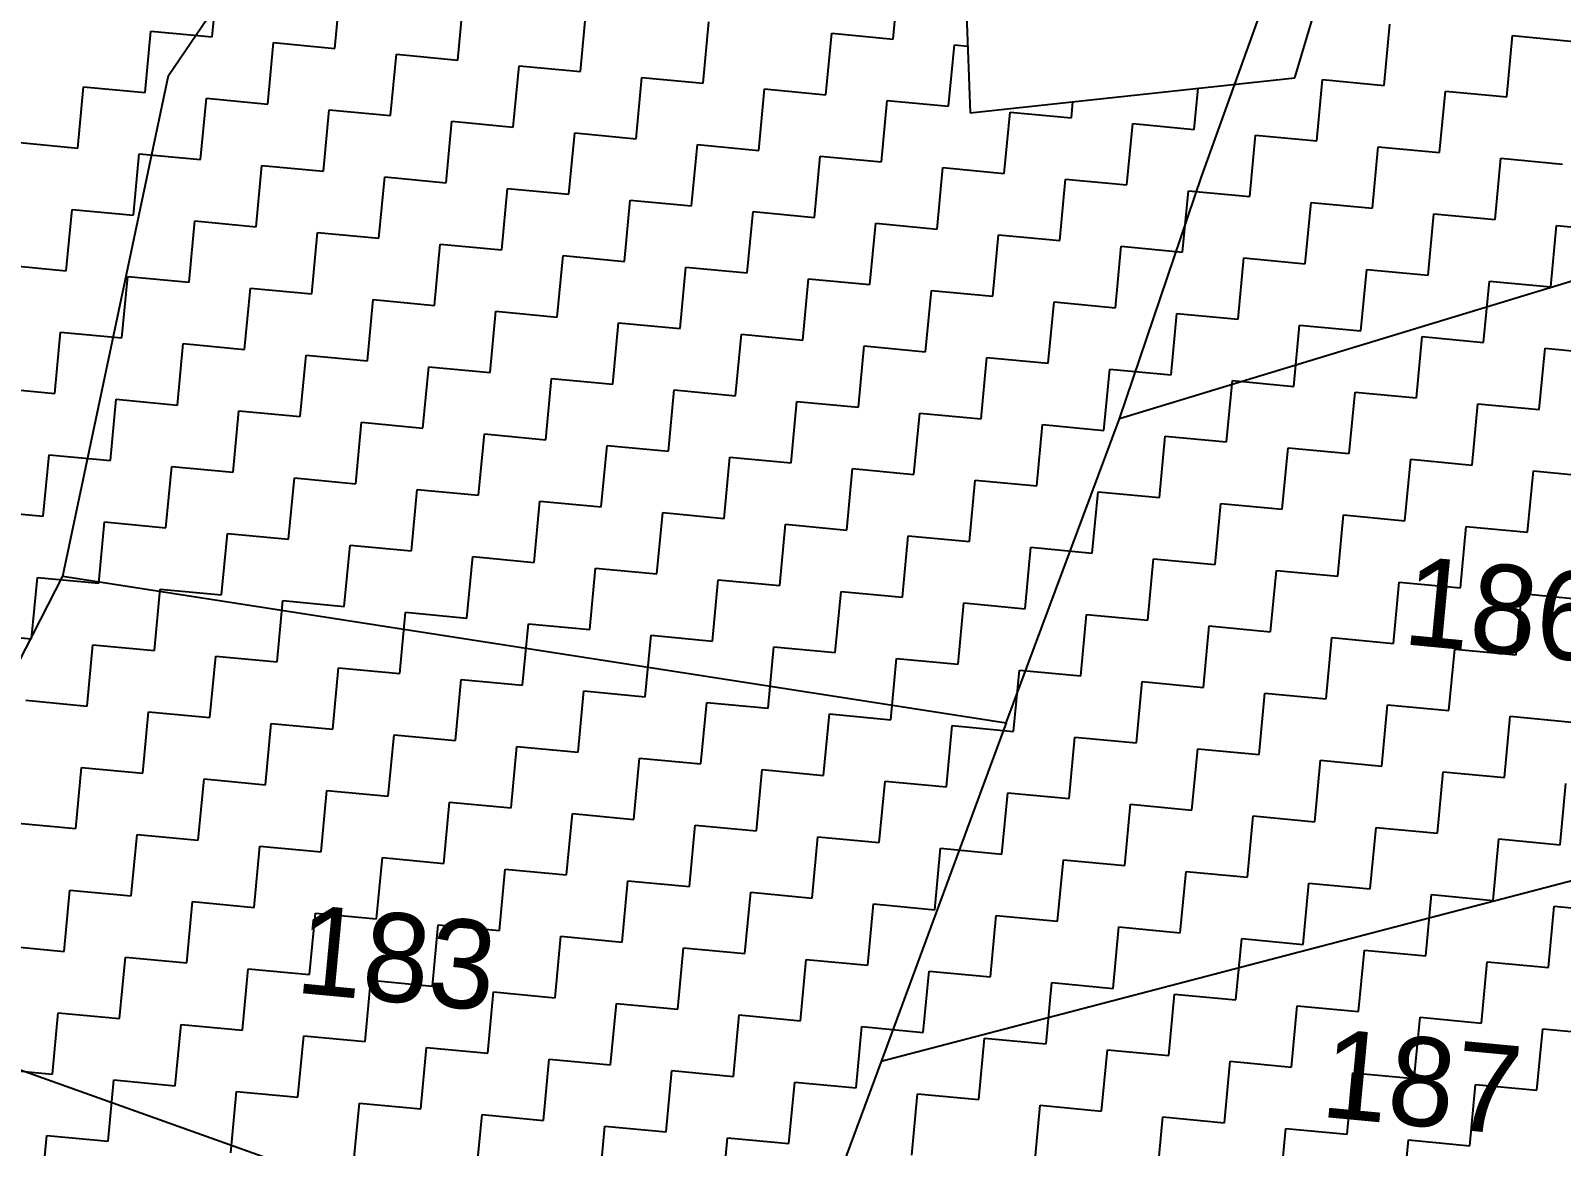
# Model space of a CAD drawing. Header units: metres. Extents: x 279090 to 282389, y 2073542 to 2078104.
# Drawn here: x 279720.6 to 279876.3, y 2076697.1 to 2076810.6 of the extents above; entities that cross this region are included whole.
import ezdxf
from ezdxf.enums import TextEntityAlignment as Align

# ---------------------------------------------------------------- set-up
doc = ezdxf.new("R2010")
doc.units = ezdxf.units.M
doc.header["$LTSCALE"] = 0.3
doc.header["$MEASUREMENT"] = 0
for name, color, linetype in [('POLY_HATCH', 12, 'Continuous'), ('POLY_PARCEL', 6, 'Continuous'), ('TEXT_PARCEL', 7, 'Continuous')]:
    doc.layers.add(name, color=color, linetype=linetype)
doc.styles.add('TEXT_MAP', font='', dxfattribs={"height": 1.8})
doc.styles.get('TEXT_MAP').set_extended_font_data('Kruti Dev 050')

msp = doc.modelspace()

# ---------------------------------------------------------------- linework, layer by layer
at = {"layer": 'POLY_HATCH', "linetype": 'Continuous'}
for p, q in [((279739.09, 2076809.94), (279739.68, 2076816.18)), ((279808.31, 2076809.71), (279808.9, 2076815.95)), ((279751.57, 2076808.76), (279752.16, 2076815)), ((279764.05, 2076807.58), (279764.64, 2076813.82)), ((279776.53, 2076806.41), (279777.11, 2076812.65)), ((279789, 2076805.23), (279789.59, 2076811.47)), ((279858.22, 2076805), (279858.81, 2076811.24)), ((279732.26, 2076804.29), (279732.85, 2076810.53)), ((279732.85, 2076810.53), (279739.09, 2076809.94)), ((279744.74, 2076803.11), (279745.33, 2076809.35)), ((279745.33, 2076809.35), (279751.57, 2076808.76)), ((279801.48, 2076804.06), (279802.07, 2076810.3)), ((279802.07, 2076810.3), (279808.31, 2076809.71)), ((279870.7, 2076803.83), (279871.29, 2076810.07)), ((279871.29, 2076810.07), (279877.53, 2076809.48)), ((279757.22, 2076801.93), (279757.81, 2076808.17)), ((279757.81, 2076808.17), (279764.05, 2076807.58)), ((279813.96, 2076802.88), (279814.55, 2076809.12)), ((279814.55, 2076809.12), (279815.88, 2076808.99)), ((279769.7, 2076800.76), (279770.29, 2076807)), ((279770.29, 2076807), (279776.53, 2076806.41)), ((279725.44, 2076798.63), (279726.02, 2076804.87)), ((279726.02, 2076804.87), (279732.26, 2076804.29)), ((279782.18, 2076799.58), (279782.77, 2076805.82)), ((279782.77, 2076805.82), (279789, 2076805.23)), ((279794.66, 2076798.4), (279795.24, 2076804.64)), ((279795.24, 2076804.64), (279801.48, 2076804.06)), ((279838.92, 2076800.53), (279839.31, 2076804.72)), ((279851.4, 2076799.35), (279851.98, 2076805.59)), ((279851.98, 2076805.59), (279858.22, 2076805)), ((279737.91, 2076797.46), (279738.5, 2076803.7)), ((279738.5, 2076803.7), (279744.74, 2076803.11)), ((279807.13, 2076797.23), (279807.72, 2076803.47)), ((279807.72, 2076803.47), (279813.96, 2076802.88)), ((279826.44, 2076801.7), (279826.59, 2076803.35)), ((279863.87, 2076798.17), (279864.46, 2076804.41)), ((279864.46, 2076804.41), (279870.7, 2076803.83)), ((279750.39, 2076796.28), (279750.98, 2076802.52)), ((279750.98, 2076802.52), (279757.22, 2076801.93)), ((279819.61, 2076796.05), (279820.2, 2076802.29)), ((279820.2, 2076802.29), (279826.44, 2076801.7)), ((279762.87, 2076795.11), (279763.46, 2076801.35)), ((279763.46, 2076801.35), (279769.7, 2076800.76)), ((279775.35, 2076793.93), (279775.94, 2076800.17)), ((279775.94, 2076800.17), (279782.18, 2076799.58)), ((279832.09, 2076794.88), (279832.68, 2076801.12)), ((279832.68, 2076801.12), (279838.92, 2076800.53)), ((279719.2, 2076799.22), (279725.44, 2076798.63)), ((279787.83, 2076792.75), (279788.42, 2076798.99)), ((279788.42, 2076798.99), (279794.66, 2076798.4)), ((279844.57, 2076793.7), (279845.16, 2076799.94)), ((279845.16, 2076799.94), (279851.4, 2076799.35)), ((279857.05, 2076792.52), (279857.64, 2076798.76)), ((279857.64, 2076798.76), (279863.87, 2076798.17)), ((279731.09, 2076791.81), (279731.68, 2076798.05)), ((279731.68, 2076798.05), (279737.91, 2076797.46)), ((279743.57, 2076790.63), (279744.15, 2076796.87)), ((279744.15, 2076796.87), (279750.39, 2076796.28)), ((279800.31, 2076791.58), (279800.89, 2076797.82)), ((279800.89, 2076797.82), (279807.13, 2076797.23)), ((279869.53, 2076791.35), (279870.11, 2076797.59)), ((279870.11, 2076797.59), (279876.35, 2076797)), ((279756.04, 2076789.46), (279756.63, 2076795.69)), ((279756.63, 2076795.69), (279762.87, 2076795.11)), ((279812.78, 2076790.4), (279813.37, 2076796.64)), ((279813.37, 2076796.64), (279819.61, 2076796.05)), ((279825.26, 2076789.23), (279825.85, 2076795.46)), ((279825.85, 2076795.46), (279832.09, 2076794.88)), ((279768.52, 2076788.28), (279769.11, 2076794.52)), ((279769.11, 2076794.52), (279775.35, 2076793.93)), ((279837.74, 2076788.05), (279838.33, 2076794.29)), ((279838.33, 2076794.29), (279844.57, 2076793.7)), ((279724.26, 2076786.16), (279724.85, 2076792.4)), ((279724.85, 2076792.4), (279731.09, 2076791.81)), ((279781, 2076787.1), (279781.59, 2076793.34)), ((279781.59, 2076793.34), (279787.83, 2076792.75)), ((279850.22, 2076786.87), (279850.81, 2076793.11)), ((279850.81, 2076793.11), (279857.05, 2076792.52)), ((279736.74, 2076784.98), (279737.33, 2076791.22)), ((279737.33, 2076791.22), (279743.57, 2076790.63)), ((279793.48, 2076785.93), (279794.07, 2076792.17)), ((279794.07, 2076792.17), (279800.31, 2076791.58)), ((279805.96, 2076784.75), (279806.55, 2076790.99)), ((279806.55, 2076790.99), (279812.78, 2076790.4)), ((279862.7, 2076785.7), (279863.29, 2076791.94)), ((279863.29, 2076791.94), (279869.53, 2076791.35)), ((279875.18, 2076784.52), (279875.76, 2076790.76)), ((279875.76, 2076790.76), (279882, 2076790.17)), ((279749.22, 2076783.8), (279749.8, 2076790.04)), ((279749.8, 2076790.04), (279756.04, 2076789.46)), ((279818.44, 2076783.57), (279819.02, 2076789.81)), ((279819.02, 2076789.81), (279825.26, 2076789.23)), ((279761.7, 2076782.63), (279762.28, 2076788.87)), ((279762.28, 2076788.87), (279768.52, 2076788.28)), ((279774.17, 2076781.45), (279774.76, 2076787.69)), ((279774.76, 2076787.69), (279781, 2076787.1)), ((279830.91, 2076782.4), (279831.5, 2076788.64)), ((279831.5, 2076788.64), (279837.74, 2076788.05)), ((279718.02, 2076786.74), (279724.26, 2076786.16)), ((279786.65, 2076780.28), (279787.24, 2076786.51)), ((279787.24, 2076786.51), (279793.48, 2076785.93)), ((279843.39, 2076781.22), (279843.98, 2076787.46)), ((279843.98, 2076787.46), (279850.22, 2076786.87)), ((279855.87, 2076780.05), (279856.46, 2076786.28)), ((279856.46, 2076786.28), (279862.7, 2076785.7)), ((279729.91, 2076779.33), (279730.5, 2076785.57)), ((279730.5, 2076785.57), (279736.74, 2076784.98)), ((279742.39, 2076778.15), (279742.98, 2076784.39)), ((279742.98, 2076784.39), (279749.22, 2076783.8)), ((279799.13, 2076779.1), (279799.72, 2076785.34)), ((279799.72, 2076785.34), (279805.96, 2076784.75)), ((279868.35, 2076778.87), (279868.94, 2076785.11)), ((279868.94, 2076785.11), (279875.18, 2076784.52)), ((279754.87, 2076776.98), (279755.46, 2076783.22)), ((279755.46, 2076783.22), (279761.7, 2076782.63)), ((279811.61, 2076777.92), (279812.2, 2076784.16)), ((279812.2, 2076784.16), (279818.44, 2076783.57)), ((279824.09, 2076776.75), (279824.68, 2076782.99)), ((279824.68, 2076782.99), (279830.91, 2076782.4)), ((279767.35, 2076775.8), (279767.93, 2076782.04)), ((279767.93, 2076782.04), (279774.17, 2076781.45)), ((279836.57, 2076775.57), (279837.15, 2076781.81)), ((279837.15, 2076781.81), (279843.39, 2076781.22)), ((279723.08, 2076773.68), (279723.67, 2076779.92)), ((279723.67, 2076779.92), (279729.91, 2076779.33)), ((279779.82, 2076774.62), (279780.41, 2076780.86)), ((279780.41, 2076780.86), (279786.65, 2076780.28)), ((279849.04, 2076774.39), (279849.63, 2076780.63)), ((279849.63, 2076780.63), (279855.87, 2076780.05)), ((279735.56, 2076772.5), (279736.15, 2076778.74)), ((279736.15, 2076778.74), (279742.39, 2076778.15)), ((279792.3, 2076773.45), (279792.89, 2076779.69)), ((279792.89, 2076779.69), (279799.13, 2076779.1)), ((279804.78, 2076772.27), (279805.37, 2076778.51)), ((279805.37, 2076778.51), (279811.61, 2076777.92)), ((279861.52, 2076773.22), (279862.11, 2076779.46)), ((279862.11, 2076779.46), (279868.35, 2076778.87)), ((279874, 2076772.04), (279874.59, 2076778.28)), ((279874.59, 2076778.28), (279880.83, 2076777.69)), ((279748.04, 2076771.33), (279748.63, 2076777.56)), ((279748.63, 2076777.56), (279754.87, 2076776.98)), ((279817.26, 2076771.1), (279817.85, 2076777.33)), ((279817.85, 2076777.33), (279824.09, 2076776.75)), ((279760.52, 2076770.15), (279761.11, 2076776.39)), ((279761.11, 2076776.39), (279767.35, 2076775.8)), ((279773, 2076768.97), (279773.59, 2076775.21)), ((279773.59, 2076775.21), (279779.82, 2076774.62)), ((279829.74, 2076769.92), (279830.33, 2076776.16)), ((279830.33, 2076776.16), (279836.57, 2076775.57)), ((279716.84, 2076774.27), (279723.08, 2076773.68)), ((279785.48, 2076767.8), (279786.06, 2076774.04)), ((279786.06, 2076774.04), (279792.3, 2076773.45)), ((279842.22, 2076768.74), (279842.8, 2076774.98)), ((279842.8, 2076774.98), (279849.04, 2076774.39)), ((279854.69, 2076767.57), (279855.28, 2076773.81)), ((279855.28, 2076773.81), (279861.52, 2076773.22)), ((279728.74, 2076766.85), (279729.32, 2076773.09)), ((279729.32, 2076773.09), (279735.56, 2076772.5)), ((279797.95, 2076766.62), (279798.54, 2076772.86)), ((279798.54, 2076772.86), (279804.78, 2076772.27)), ((279867.17, 2076766.39), (279867.76, 2076772.63)), ((279867.76, 2076772.63), (279874, 2076772.04)), ((279741.21, 2076765.67), (279741.8, 2076771.91)), ((279741.8, 2076771.91), (279748.04, 2076771.33)), ((279753.69, 2076764.5), (279754.28, 2076770.74)), ((279754.28, 2076770.74), (279760.52, 2076770.15)), ((279810.43, 2076765.44), (279811.02, 2076771.68)), ((279811.02, 2076771.68), (279817.26, 2076771.1)), ((279822.91, 2076764.27), (279823.5, 2076770.51)), ((279823.5, 2076770.51), (279829.74, 2076769.92)), ((279766.17, 2076763.32), (279766.76, 2076769.56)), ((279766.76, 2076769.56), (279773, 2076768.97)), ((279835.39, 2076763.09), (279835.98, 2076769.33)), ((279835.98, 2076769.33), (279842.22, 2076768.74)), ((279721.91, 2076761.2), (279722.5, 2076767.44)), ((279722.5, 2076767.44), (279728.74, 2076766.85)), ((279778.65, 2076762.15), (279779.24, 2076768.39)), ((279779.24, 2076768.39), (279785.48, 2076767.8)), ((279847.87, 2076761.92), (279848.46, 2076768.16)), ((279848.46, 2076768.16), (279854.69, 2076767.57)), ((279734.39, 2076760.02), (279734.97, 2076766.26)), ((279734.97, 2076766.26), (279741.21, 2076765.67)), ((279791.13, 2076760.97), (279791.71, 2076767.21)), ((279791.71, 2076767.21), (279797.95, 2076766.62)), ((279803.61, 2076759.79), (279804.19, 2076766.03)), ((279804.19, 2076766.03), (279810.43, 2076765.44)), ((279860.35, 2076760.74), (279860.93, 2076766.98)), ((279860.93, 2076766.98), (279867.17, 2076766.39)), ((279872.82, 2076759.56), (279873.41, 2076765.8)), ((279873.41, 2076765.8), (279879.65, 2076765.21)), ((279746.86, 2076758.85), (279747.45, 2076765.09)), ((279747.45, 2076765.09), (279753.69, 2076764.5)), ((279816.08, 2076758.62), (279816.67, 2076764.86)), ((279816.67, 2076764.86), (279822.91, 2076764.27)), ((279759.34, 2076757.67), (279759.93, 2076763.91)), ((279759.93, 2076763.91), (279766.17, 2076763.32)), ((279771.82, 2076756.49), (279772.41, 2076762.73)), ((279772.41, 2076762.73), (279778.65, 2076762.15)), ((279828.56, 2076757.44), (279829.15, 2076763.68)), ((279829.15, 2076763.68), (279835.39, 2076763.09)), ((279715.67, 2076761.79), (279721.91, 2076761.2)), ((279784.3, 2076755.32), (279784.89, 2076761.56)), ((279784.89, 2076761.56), (279791.13, 2076760.97)), ((279841.04, 2076756.27), (279841.63, 2076762.5)), ((279841.63, 2076762.5), (279847.87, 2076761.92)), ((279853.52, 2076755.09), (279854.11, 2076761.33)), ((279854.11, 2076761.33), (279860.35, 2076760.74)), ((279727.56, 2076754.37), (279728.15, 2076760.61)), ((279728.15, 2076760.61), (279734.39, 2076760.02)), ((279796.78, 2076754.14), (279797.37, 2076760.38)), ((279797.37, 2076760.38), (279803.61, 2076759.79)), ((279866, 2076753.91), (279866.58, 2076760.15)), ((279866.58, 2076760.15), (279872.82, 2076759.56)), ((279740.04, 2076753.2), (279740.63, 2076759.44)), ((279740.63, 2076759.44), (279746.86, 2076758.85)), ((279752.52, 2076752.02), (279753.1, 2076758.26)), ((279753.1, 2076758.26), (279759.34, 2076757.67)), ((279809.26, 2076752.97), (279809.84, 2076759.21)), ((279809.84, 2076759.21), (279816.08, 2076758.62)), ((279821.73, 2076751.79), (279822.32, 2076758.03)), ((279822.32, 2076758.03), (279828.56, 2076757.44)), ((279764.99, 2076750.84), (279765.58, 2076757.08)), ((279765.58, 2076757.08), (279771.82, 2076756.49)), ((279834.21, 2076750.61), (279834.8, 2076756.85)), ((279834.8, 2076756.85), (279841.04, 2076756.27)), ((279720.73, 2076748.72), (279721.32, 2076754.96)), ((279721.32, 2076754.96), (279727.56, 2076754.37)), ((279777.47, 2076749.67), (279778.06, 2076755.91)), ((279778.06, 2076755.91), (279784.3, 2076755.32)), ((279846.69, 2076749.44), (279847.28, 2076755.68)), ((279847.28, 2076755.68), (279853.52, 2076755.09)), ((279733.21, 2076747.55), (279733.8, 2076753.78)), ((279733.8, 2076753.78), (279740.04, 2076753.2)), ((279789.95, 2076748.49), (279790.54, 2076754.73)), ((279790.54, 2076754.73), (279796.78, 2076754.14)), ((279802.43, 2076747.32), (279803.02, 2076753.55)), ((279803.02, 2076753.55), (279809.26, 2076752.97)), ((279859.17, 2076748.26), (279859.76, 2076754.5)), ((279859.76, 2076754.5), (279866, 2076753.91)), ((279871.65, 2076747.09), (279872.24, 2076753.32)), ((279872.24, 2076753.32), (279878.48, 2076752.74)), ((279745.69, 2076746.37), (279746.28, 2076752.61)), ((279746.28, 2076752.61), (279752.52, 2076752.02)), ((279814.91, 2076746.14), (279815.5, 2076752.38)), ((279815.5, 2076752.38), (279821.73, 2076751.79)), ((279758.17, 2076745.19), (279758.75, 2076751.43)), ((279758.75, 2076751.43), (279764.99, 2076750.84)), ((279770.64, 2076744.02), (279771.23, 2076750.26)), ((279771.23, 2076750.26), (279777.47, 2076749.67)), ((279827.39, 2076744.96), (279827.97, 2076751.2)), ((279827.97, 2076751.2), (279834.21, 2076750.61)), ((279714.49, 2076749.31), (279720.73, 2076748.72)), ((279783.12, 2076742.84), (279783.71, 2076749.08)), ((279783.71, 2076749.08), (279789.95, 2076748.49)), ((279839.86, 2076743.79), (279840.45, 2076750.03)), ((279840.45, 2076750.03), (279846.69, 2076749.44)), ((279852.34, 2076742.61), (279852.93, 2076748.85)), ((279852.93, 2076748.85), (279859.17, 2076748.26)), ((279726.38, 2076741.89), (279726.97, 2076748.13)), ((279726.97, 2076748.13), (279733.21, 2076747.55)), ((279795.6, 2076741.66), (279796.19, 2076747.9)), ((279796.19, 2076747.9), (279802.43, 2076747.32)), ((279864.82, 2076741.43), (279865.41, 2076747.67)), ((279865.41, 2076747.67), (279871.65, 2076747.09)), ((279738.86, 2076740.72), (279739.45, 2076746.96)), ((279739.45, 2076746.96), (279745.69, 2076746.37)), ((279751.34, 2076739.54), (279751.93, 2076745.78)), ((279751.93, 2076745.78), (279758.17, 2076745.19)), ((279808.08, 2076740.49), (279808.67, 2076746.73)), ((279808.67, 2076746.73), (279814.91, 2076746.14)), ((279820.56, 2076739.31), (279821.15, 2076745.55)), ((279821.15, 2076745.55), (279827.39, 2076744.96)), ((279763.82, 2076738.37), (279764.41, 2076744.6)), ((279764.41, 2076744.6), (279770.64, 2076744.02)), ((279833.04, 2076738.14), (279833.62, 2076744.37)), ((279833.62, 2076744.37), (279839.86, 2076743.79)), ((279720.14, 2076742.48), (279726.38, 2076741.89)), ((279776.3, 2076737.19), (279776.88, 2076743.43)), ((279776.88, 2076743.43), (279783.12, 2076742.84)), ((279845.52, 2076736.96), (279846.1, 2076743.2)), ((279846.1, 2076743.2), (279852.34, 2076742.61)), ((279732.03, 2076735.07), (279732.62, 2076741.31)), ((279732.62, 2076741.31), (279738.86, 2076740.72)), ((279788.77, 2076736.01), (279789.36, 2076742.25)), ((279789.36, 2076742.25), (279795.6, 2076741.66)), ((279801.25, 2076734.84), (279801.84, 2076741.08)), ((279801.84, 2076741.08), (279808.08, 2076740.49)), ((279857.99, 2076735.78), (279858.58, 2076742.02)), ((279858.58, 2076742.02), (279864.82, 2076741.43)), ((279870.47, 2076734.61), (279871.06, 2076740.85)), ((279871.06, 2076740.85), (279877.3, 2076740.26)), ((279744.51, 2076733.89), (279745.1, 2076740.13)), ((279745.1, 2076740.13), (279751.34, 2076739.54)), ((279813.73, 2076733.66), (279814.32, 2076739.9)), ((279814.32, 2076739.9), (279820.56, 2076739.31)), ((279756.99, 2076732.71), (279757.58, 2076738.95)), ((279757.58, 2076738.95), (279763.82, 2076738.37)), ((279769.47, 2076731.54), (279770.06, 2076737.78)), ((279770.06, 2076737.78), (279776.3, 2076737.19)), ((279826.21, 2076732.48), (279826.8, 2076738.72)), ((279826.8, 2076738.72), (279833.04, 2076738.14)), ((279781.95, 2076730.36), (279782.54, 2076736.6)), ((279782.54, 2076736.6), (279788.77, 2076736.01)), ((279838.69, 2076731.31), (279839.28, 2076737.55)), ((279839.28, 2076737.55), (279845.52, 2076736.96)), ((279851.17, 2076730.13), (279851.75, 2076736.37)), ((279851.75, 2076736.37), (279857.99, 2076735.78)), ((279725.21, 2076729.42), (279725.79, 2076735.65)), ((279725.79, 2076735.65), (279732.03, 2076735.07)), ((279794.43, 2076729.19), (279795.01, 2076735.43)), ((279795.01, 2076735.43), (279801.25, 2076734.84)), ((279863.64, 2076728.96), (279864.23, 2076735.2)), ((279864.23, 2076735.2), (279870.47, 2076734.61)), ((279737.68, 2076728.24), (279738.27, 2076734.48)), ((279738.27, 2076734.48), (279744.51, 2076733.89)), ((279750.16, 2076727.06), (279750.75, 2076733.3)), ((279750.75, 2076733.3), (279756.99, 2076732.71)), ((279806.9, 2076728.01), (279807.49, 2076734.25)), ((279807.49, 2076734.25), (279813.73, 2076733.66)), ((279819.38, 2076726.83), (279819.97, 2076733.07)), ((279819.97, 2076733.07), (279826.21, 2076732.48)), ((279876.12, 2076727.78), (279876.71, 2076734.02)), ((279762.64, 2076725.89), (279763.23, 2076732.13)), ((279763.23, 2076732.13), (279769.47, 2076731.54)), ((279831.86, 2076725.66), (279832.45, 2076731.9)), ((279832.45, 2076731.9), (279838.69, 2076731.31)), ((279718.97, 2076730), (279725.21, 2076729.42)), ((279775.12, 2076724.71), (279775.71, 2076730.95)), ((279775.71, 2076730.95), (279781.95, 2076730.36)), ((279844.34, 2076724.48), (279844.93, 2076730.72)), ((279844.93, 2076730.72), (279851.17, 2076730.13)), ((279730.86, 2076722.59), (279731.45, 2076728.83)), ((279731.45, 2076728.83), (279737.68, 2076728.24)), ((279787.6, 2076723.53), (279788.19, 2076729.77)), ((279788.19, 2076729.77), (279794.43, 2076729.19)), ((279800.08, 2076722.36), (279800.66, 2076728.6)), ((279800.66, 2076728.6), (279806.9, 2076728.01)), ((279856.82, 2076723.3), (279857.41, 2076729.54)), ((279857.41, 2076729.54), (279863.64, 2076728.96)), ((279869.3, 2076722.13), (279869.88, 2076728.37)), ((279869.88, 2076728.37), (279876.12, 2076727.78)), ((279743.34, 2076721.41), (279743.92, 2076727.65)), ((279743.92, 2076727.65), (279750.16, 2076727.06)), ((279812.55, 2076721.18), (279813.14, 2076727.42)), ((279813.14, 2076727.42), (279819.38, 2076726.83)), ((279755.81, 2076720.24), (279756.4, 2076726.48)), ((279756.4, 2076726.48), (279762.64, 2076725.89)), ((279768.29, 2076719.06), (279768.88, 2076725.3)), ((279768.88, 2076725.3), (279775.12, 2076724.71)), ((279825.03, 2076720.01), (279825.62, 2076726.25)), ((279825.62, 2076726.25), (279831.86, 2076725.66)), ((279780.77, 2076717.88), (279781.36, 2076724.12)), ((279781.36, 2076724.12), (279787.6, 2076723.53)), ((279837.51, 2076718.83), (279838.1, 2076725.07)), ((279838.1, 2076725.07), (279844.34, 2076724.48)), ((279849.99, 2076717.65), (279850.58, 2076723.89)), ((279850.58, 2076723.89), (279856.82, 2076723.3)), ((279724.03, 2076716.94), (279724.62, 2076723.18)), ((279724.62, 2076723.18), (279730.86, 2076722.59)), ((279793.25, 2076716.71), (279793.84, 2076722.95)), ((279793.84, 2076722.95), (279800.08, 2076722.36)), ((279862.47, 2076716.48), (279863.06, 2076722.72)), ((279863.06, 2076722.72), (279869.3, 2076722.13)), ((279736.51, 2076715.76), (279737.1, 2076722)), ((279737.1, 2076722), (279743.34, 2076721.41)), ((279748.99, 2076714.59), (279749.58, 2076720.82)), ((279749.58, 2076720.82), (279755.81, 2076720.24)), ((279805.73, 2076715.53), (279806.32, 2076721.77)), ((279806.32, 2076721.77), (279812.55, 2076721.18)), ((279818.21, 2076714.36), (279818.79, 2076720.59)), ((279818.79, 2076720.59), (279825.03, 2076720.01)), ((279874.95, 2076715.3), (279875.53, 2076721.54)), ((279875.53, 2076721.54), (279881.77, 2076720.95)), ((279761.47, 2076713.41), (279762.05, 2076719.65)), ((279762.05, 2076719.65), (279768.29, 2076719.06)), ((279830.68, 2076713.18), (279831.27, 2076719.42)), ((279831.27, 2076719.42), (279837.51, 2076718.83)), ((279717.79, 2076717.53), (279724.03, 2076716.94)), ((279773.94, 2076712.23), (279774.53, 2076718.47)), ((279774.53, 2076718.47), (279780.77, 2076717.88)), ((279843.16, 2076712), (279843.75, 2076718.24)), ((279843.75, 2076718.24), (279849.99, 2076717.65)), ((279729.68, 2076710.11), (279730.27, 2076716.35)), ((279730.27, 2076716.35), (279736.51, 2076715.76)), ((279786.42, 2076711.06), (279787.01, 2076717.3)), ((279787.01, 2076717.3), (279793.25, 2076716.71)), ((279798.9, 2076709.88), (279799.49, 2076716.12)), ((279799.49, 2076716.12), (279805.73, 2076715.53)), ((279855.64, 2076710.83), (279856.23, 2076717.07)), ((279856.23, 2076717.07), (279862.47, 2076716.48)), ((279742.16, 2076708.93), (279742.75, 2076715.17)), ((279742.75, 2076715.17), (279748.99, 2076714.59)), ((279811.38, 2076708.7), (279811.97, 2076714.94)), ((279811.97, 2076714.94), (279818.21, 2076714.36)), ((279868.12, 2076709.65), (279868.71, 2076715.89)), ((279868.71, 2076715.89), (279874.95, 2076715.3)), ((279754.64, 2076707.76), (279755.23, 2076714)), ((279755.23, 2076714), (279761.47, 2076713.41)), ((279767.12, 2076706.58), (279767.7, 2076712.82)), ((279767.7, 2076712.82), (279773.94, 2076712.23)), ((279823.86, 2076707.53), (279824.45, 2076713.77)), ((279824.45, 2076713.77), (279830.68, 2076713.18)), ((279779.59, 2076705.41), (279780.18, 2076711.64)), ((279780.18, 2076711.64), (279786.42, 2076711.06)), ((279836.34, 2076706.35), (279836.92, 2076712.59)), ((279836.92, 2076712.59), (279843.16, 2076712)), ((279848.81, 2076705.18), (279849.4, 2076711.41)), ((279849.4, 2076711.41), (279855.64, 2076710.83)), ((279722.85, 2076704.46), (279723.44, 2076710.7)), ((279723.44, 2076710.7), (279729.68, 2076710.11)), ((279792.07, 2076704.23), (279792.66, 2076710.47)), ((279792.66, 2076710.47), (279798.9, 2076709.88)), ((279861.29, 2076704), (279861.88, 2076710.24)), ((279861.88, 2076710.24), (279868.12, 2076709.65)), ((279735.33, 2076703.28), (279735.92, 2076709.52)), ((279735.92, 2076709.52), (279742.16, 2076708.93)), ((279747.81, 2076702.11), (279748.4, 2076708.35)), ((279748.4, 2076708.35), (279754.64, 2076707.76)), ((279804.55, 2076703.05), (279805.14, 2076709.29)), ((279805.14, 2076709.29), (279811.38, 2076708.7)), ((279873.77, 2076702.82), (279874.36, 2076709.06)), ((279874.36, 2076709.06), (279880.6, 2076708.47)), ((279760.29, 2076700.93), (279760.88, 2076707.17)), ((279760.88, 2076707.17), (279767.12, 2076706.58)), ((279817.03, 2076701.88), (279817.62, 2076708.12)), ((279817.62, 2076708.12), (279823.86, 2076707.53)), ((279829.51, 2076700.7), (279830.1, 2076706.94)), ((279830.1, 2076706.94), (279836.34, 2076706.35)), ((279716.61, 2076705.05), (279722.85, 2076704.46)), ((279772.77, 2076699.75), (279773.36, 2076705.99)), ((279773.36, 2076705.99), (279779.59, 2076705.41)), ((279841.99, 2076699.52), (279842.57, 2076705.76)), ((279842.57, 2076705.76), (279848.81, 2076705.18)), ((279728.51, 2076697.63), (279729.09, 2076703.87)), ((279729.09, 2076703.87), (279735.33, 2076703.28)), ((279785.25, 2076698.58), (279785.83, 2076704.82)), ((279785.83, 2076704.82), (279792.07, 2076704.23)), ((279797.72, 2076697.4), (279798.31, 2076703.64)), ((279798.31, 2076703.64), (279804.55, 2076703.05)), ((279854.46, 2076698.35), (279855.05, 2076704.59)), ((279855.05, 2076704.59), (279861.29, 2076704)), ((279740.98, 2076696.46), (279741.57, 2076702.69)), ((279741.57, 2076702.69), (279747.81, 2076702.11)), ((279810.2, 2076696.23), (279810.79, 2076702.46)), ((279810.79, 2076702.46), (279817.03, 2076701.88)), ((279866.94, 2076697.17), (279867.53, 2076703.41)), ((279867.53, 2076703.41), (279873.77, 2076702.82)), ((279753.46, 2076695.28), (279754.05, 2076701.52)), ((279754.05, 2076701.52), (279760.29, 2076700.93)), ((279822.68, 2076695.05), (279823.27, 2076701.29)), ((279823.27, 2076701.29), (279829.51, 2076700.7)), ((279765.94, 2076694.1), (279766.53, 2076700.34)), ((279766.53, 2076700.34), (279772.77, 2076699.75)), ((279778.42, 2076692.93), (279779.01, 2076699.17)), ((279779.01, 2076699.17), (279785.25, 2076698.58)), ((279835.16, 2076693.87), (279835.75, 2076700.11)), ((279835.75, 2076700.11), (279841.99, 2076699.52)), ((279847.64, 2076692.7), (279848.23, 2076698.94)), ((279848.23, 2076698.94), (279854.46, 2076698.35)), ((279721.68, 2076691.98), (279722.27, 2076698.22)), ((279722.27, 2076698.22), (279728.51, 2076697.63)), ((279790.9, 2076691.75), (279791.48, 2076697.99)), ((279791.48, 2076697.99), (279797.72, 2076697.4)), ((279860.12, 2076691.52), (279860.7, 2076697.76)), ((279860.7, 2076697.76), (279866.94, 2076697.17))]:
    msp.add_line(p, q, dxfattribs=at)
at = {"layer": 'POLY_HATCH'}
for p, q in [((279815.76, 2076812.26), (279816.15, 2076802.22)), ((279849.15, 2076805.78), (279851.09, 2076812.26)), ((279816.15, 2076802.22), (279849.15, 2076805.78))]:
    msp.add_line(p, q, dxfattribs=at)
at = {"layer": 'POLY_PARCEL'}
for p, q in [((279839.67, 2076795.72), (279883.16, 2076916.49)), ((279734.65, 2076806.01), (279739.78, 2076813.52)), ((279723.89, 2076755.11), (279734.65, 2076806.01)), ((279920.75, 2076798.31), (279831.32, 2076771.11)), ((279831.32, 2076771.11), (279839.67, 2076795.72)), ((279819.8, 2076740.18), (279831.32, 2076771.11)), ((279701.5, 2076711.32), (279723.89, 2076755.11)), ((279723.89, 2076755.11), (279819.8, 2076740.18)), ((279819.8, 2076740.18), (279807.09, 2076705.75)), ((279913.68, 2076733.64), (279807.09, 2076705.75)), ((279701.5, 2076711.32), (279755, 2076692.26)), ((279807.09, 2076705.75), (279796.34, 2076676.63))]:
    msp.add_line(p, q, dxfattribs=at)

# ---------------------------------------------------------------- texts
at = {"layer": 'TEXT_PARCEL', "style": 'TEXT_MAP'}
for s, p in [('186', (279870.44, 2076751.74)), ('183', (279757.86, 2076716.31)), ('187', (279862.09, 2076703.69))]:
    msp.add_text(s, height=9.024, rotation=354.6152, dxfattribs=at).set_placement(p, align=Align.MIDDLE)

doc.saveas('drawing.dxf')
